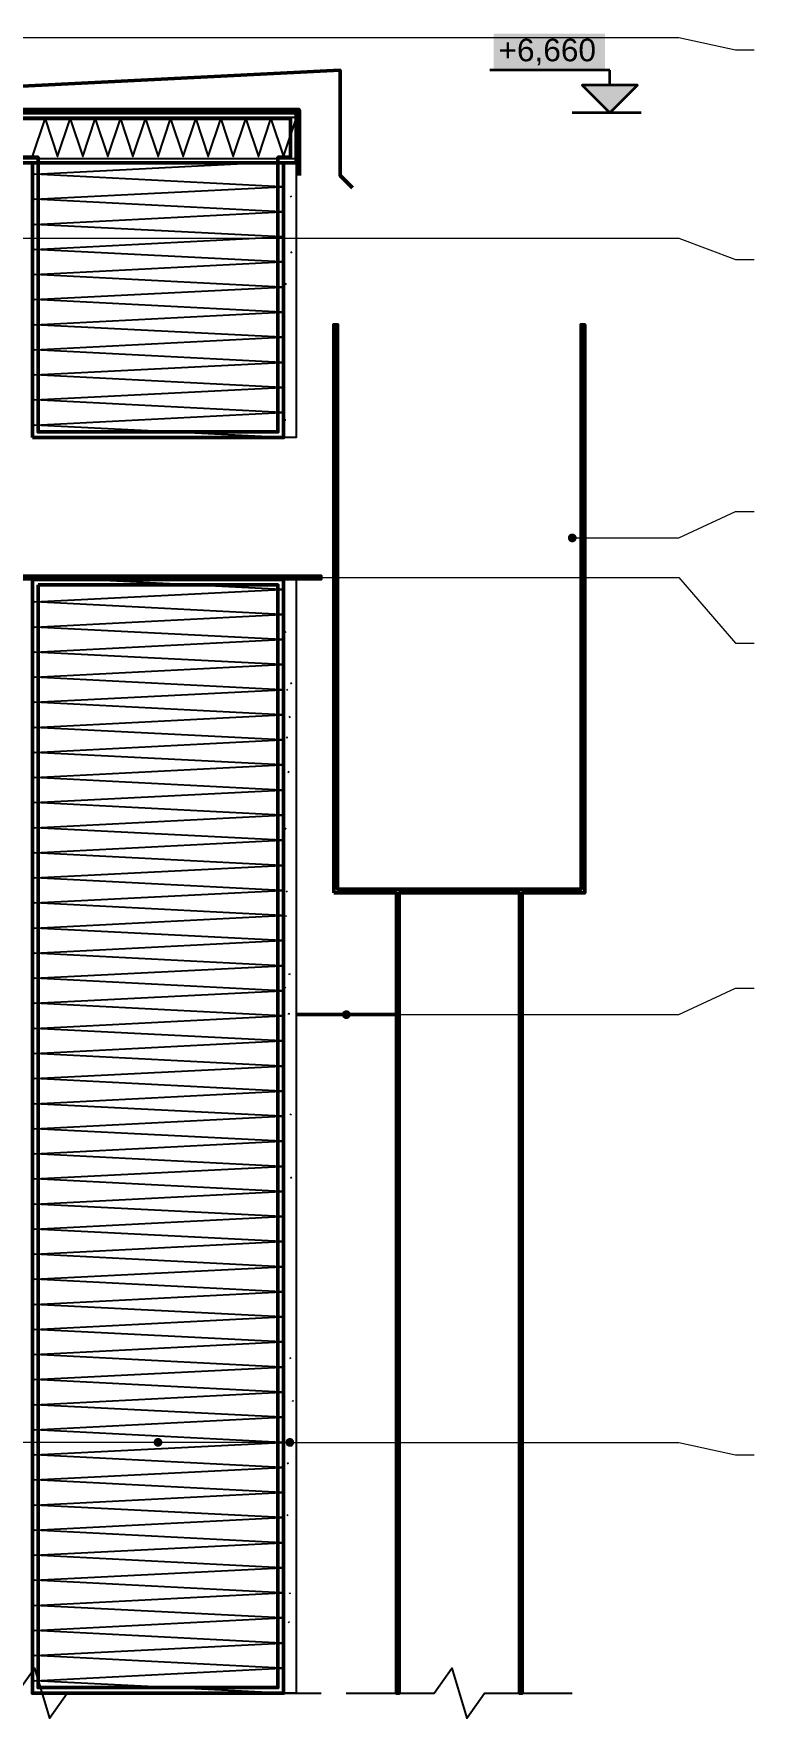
# Model space of a CAD drawing. Header units: metres. Extents: x -0.8 to 45.3, y -0.9 to 0.6.
# Drawn here: x 22.254 to 22.829, y -0.77 to 0.573 of the extents above; entities that cross this region are included whole.
import ezdxf

# ---------------------------------------------------------------- set-up
doc = ezdxf.new("R2010")
doc.units = ezdxf.units.M
doc.layers.add('A-DET-HYDRO', color=5, linetype='Continuous', lineweight=50, true_color=0x1565c0)
doc.layers.add('A-DET-IZOL', color=30, linetype='Continuous', lineweight=35, true_color=0xef6c00)
for name, color, linetype, lineweight in [('A-DET-OBROBKI', 7, 'Continuous', 35), ('A-DET-PRZERWA', 8, 'Continuous', 25), ('A-KRESKOWANIE', 8, 'Continuous', 18), ('A-MASKA', 7, 'Continuous', 18), ('A-OPISY', 2, 'Continuous', 25), ('A-RZEDNE', 1, 'Continuous', 25), ('A-SCIANY-IZOL', 4, 'Continuous', 35), ('A-SCIANY-KONSTR', 7, 'Continuous', 50), ('A-SCIANY-WYK', 8, 'Continuous', 18), ('A-WARSTWY', 8, 'Continuous', 25), ('A-WIDOK', 7, 'Continuous', 25), ('A-WYPELNIENIA', 9, 'Continuous', 18)]:
    doc.layers.add(name, color=color, linetype=linetype, lineweight=lineweight)
doc.styles.add('PL_ARIAL', font='arial.ttf')

msp = doc.modelspace()

# ---------------------------------------------------------------- hatches: boundary and pattern name
at = {"layer": 'A-MASKA', "true_color": 0xffffff}
msp.add_hatch(color=7, dxfattribs=at).paths.add_polyline_path([(22.6208, 0.543), (22.7095, 0.543), (22.7095, 0.573), (22.6208, 0.573)])
at = {"layer": 'A-OPISY', "true_color": 0x000000}
for points in [[(22.687, 0.171), (22.6869, 0.1719), (22.6865, 0.1728), (22.686, 0.1735), (22.6853, 0.174), (22.6844, 0.1744), (22.6835, 0.1745), (22.6826, 0.1744), (22.6818, 0.174), (22.681, 0.1735), (22.6805, 0.1728), (22.6801, 0.1719), (22.68, 0.171), (22.6801, 0.1701), (22.6805, 0.1693), (22.681, 0.1685), (22.6818, 0.168), (22.6826, 0.1676), (22.6835, 0.1675), (22.6844, 0.1676), (22.6853, 0.168), (22.686, 0.1685), (22.6865, 0.1693), (22.6869, 0.1701)], [(22.507, -0.209), (22.5069, -0.2081), (22.5065, -0.2072), (22.506, -0.2065), (22.5053, -0.206), (22.5044, -0.2056), (22.5035, -0.2055), (22.5026, -0.2056), (22.5018, -0.206), (22.501, -0.2065), (22.5005, -0.2072), (22.5001, -0.2081), (22.5, -0.209), (22.5001, -0.2099), (22.5005, -0.2107), (22.501, -0.2115), (22.5018, -0.212), (22.5026, -0.2124), (22.5035, -0.2125), (22.5044, -0.2124), (22.5053, -0.212), (22.506, -0.2115), (22.5065, -0.2107), (22.5069, -0.2099)], [(22.357, -0.55), (22.3569, -0.5491), (22.3565, -0.5483), (22.356, -0.5475), (22.3553, -0.547), (22.3544, -0.5466), (22.3535, -0.5465), (22.3526, -0.5466), (22.3518, -0.547), (22.351, -0.5475), (22.3505, -0.5483), (22.3501, -0.5491), (22.35, -0.55), (22.3501, -0.5509), (22.3505, -0.5518), (22.351, -0.5525), (22.3518, -0.553), (22.3526, -0.5534), (22.3535, -0.5535), (22.3544, -0.5534), (22.3553, -0.553), (22.356, -0.5525), (22.3565, -0.5518), (22.3569, -0.5509)], [(22.462, -0.55), (22.4619, -0.5491), (22.4615, -0.5483), (22.461, -0.5475), (22.4603, -0.547), (22.4594, -0.5466), (22.4585, -0.5465), (22.4576, -0.5466), (22.4568, -0.547), (22.456, -0.5475), (22.4555, -0.5483), (22.4551, -0.5491), (22.455, -0.55), (22.4551, -0.5509), (22.4555, -0.5518), (22.456, -0.5525), (22.4568, -0.553), (22.4576, -0.5534), (22.4585, -0.5535), (22.4594, -0.5534), (22.4603, -0.553), (22.461, -0.5525), (22.4615, -0.5518), (22.4619, -0.5509)]]:
    msp.add_hatch(color=7, dxfattribs=at).paths.add_polyline_path(points)
at = {"layer": 'A-RZEDNE', "true_color": 0x000000}
msp.add_hatch(color=7, dxfattribs=at).paths.add_polyline_path([(22.7135, 0.51), (22.7355, 0.532), (22.6915, 0.532)])
at = {"layer": 'A-WYPELNIENIA', "true_color": 0x000000}
for points in [[(22.4965, 0.341), (22.4965, -0.109), (22.4935, -0.109), (22.4935, 0.341)], [(22.6935, 0.341), (22.6935, -0.109), (22.6905, -0.109), (22.6905, 0.341)], [(22.6935, -0.109), (22.6935, -0.112), (22.6435, -0.112), (22.6415, -0.112), (22.5455, -0.112), (22.5435, -0.112), (22.4935, -0.112), (22.4935, -0.109)], [(22.5455, -0.75), (22.5435, -0.75), (22.5435, -0.112), (22.5455, -0.112)], [(22.6435, -0.112), (22.6435, -0.75), (22.6415, -0.75), (22.6415, -0.112)]]:
    msp.add_hatch(color=7, dxfattribs=at).paths.add_polyline_path(points)

# ---------------------------------------------------------------- linework, layer by layer
at = {"layer": 'A-DET-HYDRO', "linetype": 'Continuous', "lineweight": 70, "ltscale": 0.01, "true_color": 0x1565c0, "flags": 128}
msp.add_lwpolyline([(21.9715, 0.251), (21.9715, 0.512), (22.4655, 0.512), (22.4655, 0.46)], dxfattribs=at)
at = {"layer": 'A-DET-IZOL', "lineweight": 50, "ltscale": 0.01, "true_color": 0xef6c00}
for points in [[(21.978, 0.2555), (21.978, 0.5055), (22.459, 0.5055), (22.459, 0.4745), (22.449, 0.4745), (22.449, 0.2555), (22.258, 0.2555), (22.258, 0.4745), (22.069, 0.4745), (22.069, 0.2555)], [(22.258, 0.1335), (22.449, 0.1335), (22.449, -0.7455), (22.258, -0.7455)]]:
    msp.add_lwpolyline(points, close=True, dxfattribs=at)
at = {"layer": 'A-DET-OBROBKI', "lineweight": 50, "ltscale": 0.01, "true_color": 0x000000}
msp.add_lwpolyline([(21.9435, 0.44), (21.9435, 0.516), (22.4985, 0.5438), (22.4985, 0.46), (22.5085, 0.45)], dxfattribs=at)
at = {"layer": 'A-DET-PRZERWA', "lineweight": 25, "ltscale": 0.01, "true_color": 0x000000}
for points in [[(22.0385, -0.75), (22.241, -0.75), (22.255, -0.73), (22.267, -0.77), (22.281, -0.75), (22.4835, -0.75)], [(22.5035, -0.75), (22.5735, -0.75), (22.5875, -0.73), (22.5995, -0.77), (22.6135, -0.75), (22.6835, -0.75)]]:
    msp.add_lwpolyline(points, dxfattribs=at)
at = {"layer": 'A-KRESKOWANIE', "lineweight": 25, "ltscale": 0.01}
for points in [[(21.9735, 0.5065), (22.4635, 0.5065)], [(22.2535, 0.475), (22.2635, 0.505), (22.2735, 0.475), (22.2835, 0.505), (22.2935, 0.475), (22.3035, 0.505), (22.3135, 0.475), (22.3235, 0.505), (22.3335, 0.475), (22.3435, 0.505), (22.3535, 0.475), (22.3635, 0.505), (22.3735, 0.475), (22.3835, 0.505), (22.3935, 0.475), (22.4035, 0.505), (22.4135, 0.475), (22.4235, 0.505), (22.4335, 0.475), (22.4435, 0.505), (22.4535, 0.475), (22.4635, 0.505)], [(21.9735, 0.4735), (22.4635, 0.4735)], [(22.452, 0.251), (22.452, 0.251), (22.255, 0.261), (22.452, 0.271), (22.255, 0.281), (22.452, 0.291), (22.255, 0.301), (22.452, 0.311), (22.255, 0.321), (22.452, 0.331), (22.255, 0.341), (22.452, 0.351), (22.255, 0.361), (22.452, 0.371), (22.255, 0.381), (22.452, 0.391), (22.255, 0.401), (22.452, 0.411), (22.255, 0.421), (22.452, 0.431), (22.255, 0.441), (22.452, 0.451), (22.255, 0.461), (22.4323, 0.47)], [(22.4598, 0.4427), (22.4592, 0.4438)], [(22.4594, 0.3984), (22.4604, 0.3991)], [(22.455, 0.3729), (22.4555, 0.374)], [(22.4553, 0.2649), (22.4541, 0.265)], [(22.452, -0.75), (22.255, -0.74), (22.452, -0.73), (22.255, -0.72), (22.452, -0.71), (22.255, -0.7), (22.452, -0.69), (22.255, -0.68), (22.452, -0.67), (22.255, -0.66), (22.452, -0.65), (22.255, -0.64), (22.452, -0.63), (22.255, -0.62), (22.452, -0.61), (22.255, -0.6), (22.452, -0.59), (22.255, -0.58), (22.452, -0.57), (22.255, -0.56), (22.452, -0.55), (22.255, -0.54), (22.452, -0.53), (22.255, -0.52), (22.452, -0.51), (22.255, -0.5), (22.452, -0.49), (22.255, -0.48), (22.452, -0.47), (22.255, -0.46), (22.452, -0.45), (22.255, -0.44), (22.452, -0.43), (22.255, -0.42), (22.452, -0.41), (22.255, -0.4), (22.452, -0.39), (22.255, -0.38), (22.452, -0.37), (22.255, -0.36), (22.452, -0.35), (22.255, -0.34), (22.452, -0.33), (22.255, -0.32), (22.452, -0.31), (22.255, -0.3), (22.452, -0.29), (22.255, -0.28), (22.452, -0.27), (22.255, -0.26), (22.452, -0.25), (22.255, -0.24), (22.452, -0.23), (22.255, -0.22), (22.452, -0.21), (22.255, -0.2), (22.452, -0.19), (22.255, -0.18), (22.452, -0.17), (22.255, -0.16), (22.452, -0.15), (22.255, -0.14), (22.452, -0.13), (22.255, -0.12), (22.452, -0.11), (22.255, -0.1), (22.452, -0.09), (22.255, -0.08), (22.452, -0.07), (22.255, -0.06), (22.452, -0.05), (22.255, -0.04), (22.452, -0.03), (22.255, -0.02), (22.452, -0.01), (22.255, 0), (22.452, 0.01), (22.255, 0.02), (22.452, 0.03), (22.255, 0.04), (22.452, 0.05), (22.255, 0.06), (22.452, 0.07), (22.255, 0.08), (22.452, 0.09), (22.255, 0.1), (22.452, 0.11), (22.255, 0.12), (22.452, 0.13), (22.2944, 0.138)], [(22.2559, 0.138), (22.2589, 0.141)], [(22.2609, 0.138), (22.2639, 0.141)], [(22.2658, 0.138), (22.2688, 0.141)], [(22.2708, 0.138), (22.2738, 0.141)], [(22.2757, 0.138), (22.2787, 0.141)], [(22.2807, 0.138), (22.2837, 0.141)], [(22.2856, 0.138), (22.2886, 0.141)], [(22.2906, 0.138), (22.2936, 0.141)], [(22.2955, 0.138), (22.2985, 0.141)], [(22.3005, 0.138), (22.3035, 0.141)], [(22.3054, 0.138), (22.3084, 0.141)], [(22.3103, 0.138), (22.3133, 0.141)], [(22.3153, 0.138), (22.3183, 0.141)], [(22.3202, 0.138), (22.3232, 0.141)], [(22.3252, 0.138), (22.3282, 0.141)], [(22.3301, 0.138), (22.3331, 0.141)], [(22.3351, 0.138), (22.3381, 0.141)], [(22.34, 0.138), (22.343, 0.141)], [(22.345, 0.138), (22.348, 0.141)], [(22.3499, 0.138), (22.3529, 0.141)], [(22.3549, 0.138), (22.3579, 0.141)], [(22.3598, 0.138), (22.3628, 0.141)], [(22.3648, 0.138), (22.3678, 0.141)], [(22.3697, 0.138), (22.3727, 0.141)], [(22.3747, 0.138), (22.3777, 0.141)], [(22.3796, 0.138), (22.3826, 0.141)], [(22.3846, 0.138), (22.3876, 0.141)], [(22.3895, 0.138), (22.3925, 0.141)], [(22.3945, 0.138), (22.3975, 0.141)], [(22.3994, 0.138), (22.4024, 0.141)], [(22.4044, 0.138), (22.4074, 0.141)], [(22.4093, 0.138), (22.4123, 0.141)], [(22.4143, 0.138), (22.4173, 0.141)], [(22.4192, 0.138), (22.4222, 0.141)], [(22.4242, 0.138), (22.4272, 0.141)], [(22.4291, 0.138), (22.4321, 0.141)], [(22.4341, 0.138), (22.4371, 0.141)], [(22.439, 0.138), (22.442, 0.141)], [(22.444, 0.138), (22.447, 0.141)], [(22.4489, 0.138), (22.4519, 0.141)], [(22.4539, 0.138), (22.4569, 0.141)], [(22.4588, 0.138), (22.4618, 0.141)], [(22.4638, 0.138), (22.4668, 0.141)], [(22.4687, 0.138), (22.4717, 0.141)], [(22.4737, 0.138), (22.4767, 0.141)], [(22.4786, 0.138), (22.4816, 0.141)], [(22.4554, 0.0954), (22.4548, 0.0965)], [(22.459, 0.0549), (22.46, 0.0555)], [(22.456, 0.0496), (22.4569, 0.0504)], [(22.4587, 0.0277), (22.458, 0.0287)], [(22.4565, 0.0113), (22.4565, 0.0125)], [(22.458, -0.0161), (22.457, -0.0154)], [(22.4556, -0.0611), (22.4546, -0.0605)], [(22.4559, -0.1112), (22.4566, -0.1102)], [(22.4557, -0.1311), (22.4553, -0.13)], [(22.4553, -0.188), (22.4546, -0.187)], [(22.459, -0.1771), (22.4578, -0.1768)], [(22.4584, -0.2087), (22.4573, -0.2084)], [(22.459, -0.2893), (22.4595, -0.2882)], [(22.4591, -0.3392), (22.4601, -0.3385)], [(22.4594, -0.4834), (22.4589, -0.4823)], [(22.4609, -0.5175), (22.4611, -0.5163)], [(22.4604, -0.5529), (22.4592, -0.5528)], [(22.4565, -0.5668), (22.4575, -0.5662)], [(22.4572, -0.6087), (22.4563, -0.6078)], [(22.4589, -0.6711), (22.4586, -0.6699)], [(22.458, -0.694), (22.4575, -0.693)]]:
    msp.add_lwpolyline(points, dxfattribs=at)
at = {"layer": 'A-OPISY', "lineweight": 18, "ltscale": 0.01}
for points in [[(21.6385, 0.175), (21.6385, 0.57), (22.7685, 0.57), (22.8135, 0.5601), (22.8285, 0.5601)], [(22.1635, 0.41), (22.7685, 0.41), (22.8135, 0.3931), (22.8285, 0.3931)], [(22.6835, 0.171), (22.7685, 0.171), (22.8135, 0.1921), (22.8285, 0.1921)], [(21.8935, 0.1395), (22.7685, 0.1395), (22.8135, 0.0871), (22.8285, 0.0871)], [(22.5035, -0.209), (22.7685, -0.209), (22.8135, -0.1879), (22.8285, -0.1879)], [(22.4585, -0.55), (22.3535, -0.55), (22.1635, -0.55), (22.066, -0.55)], [(22.4585, -0.55), (22.7685, -0.55), (22.8135, -0.5599), (22.8285, -0.5599)]]:
    msp.add_lwpolyline(points, dxfattribs=at)
at = {"layer": 'A-RZEDNE', "lineweight": 35, "ltscale": 0.01}
for points in [[(22.7135, 0.544), (22.6178, 0.544)], [(22.7135, 0.532), (22.7135, 0.544)], [(22.7385, 0.51), (22.6835, 0.51)]]:
    msp.add_lwpolyline(points, dxfattribs=at)
msp.add_lwpolyline([(22.7135, 0.51), (22.7355, 0.532), (22.6915, 0.532)], close=True, dxfattribs=at)
at = {"layer": 'A-SCIANY-IZOL', "lineweight": 50, "ltscale": 0.01}
msp.add_lwpolyline([(21.9735, 0.51), (22.4635, 0.51), (22.4635, 0.51), (22.4635, 0.51), (22.4635, 0.47), (22.4635, 0.47), (22.4635, 0.47), (22.0735, 0.47)], dxfattribs=at)
for points in [[(22.2535, 0.251), (22.2535, 0.251), (22.2535, 0.47), (22.2535, 0.47), (22.2535, 0.47), (22.4535, 0.47), (22.4535, 0.47), (22.4535, 0.47), (22.4535, 0.251), (22.4535, 0.251), (22.4535, 0.251), (22.2535, 0.251)], [(22.2535, 0.138), (22.2535, 0.138), (22.2535, 0.138), (22.4535, 0.138), (22.4535, 0.138), (22.4535, 0.138), (22.4535, -0.75), (22.4535, -0.75), (22.4535, -0.75), (22.2535, -0.75), (22.2535, -0.75), (22.2535, -0.75)]]:
    msp.add_lwpolyline(points, close=True, dxfattribs=at)
at = {"layer": 'A-SCIANY-KONSTR', "lineweight": 50, "ltscale": 0.01}
msp.add_lwpolyline([(22.4935, -0.112), (22.4935, -0.112), (22.4935, 0.341), (22.4935, 0.341), (22.4935, 0.341), (22.4965, 0.341), (22.4965, 0.341), (22.4965, 0.341), (22.4965, -0.109), (22.4965, -0.109), (22.4965, -0.109), (22.4965, -0.109), (22.4965, -0.109), (22.4965, -0.109), (22.4965, -0.109), (22.4965, -0.109), (22.4965, -0.109), (22.4965, -0.109), (22.4965, -0.109), (22.4965, -0.109), (22.4965, -0.109), (22.4965, -0.109), (22.4965, -0.109), (22.4965, -0.109), (22.4965, -0.109), (22.6905, -0.109), (22.6905, -0.109), (22.6905, -0.109), (22.6905, -0.109), (22.6905, -0.109), (22.6905, -0.109), (22.6905, -0.109), (22.6905, -0.109), (22.6905, -0.109), (22.6905, -0.109), (22.6905, -0.109), (22.6905, -0.109), (22.6905, -0.109), (22.6905, -0.109), (22.6905, -0.109), (22.6905, -0.109), (22.6905, -0.109), (22.6905, 0.341), (22.6905, 0.341), (22.6905, 0.341), (22.6935, 0.341), (22.6935, 0.341), (22.6935, 0.341), (22.6935, -0.112), (22.6935, -0.112), (22.6935, -0.112), (22.6435, -0.112), (22.6435, -0.112), (22.6435, -0.112), (22.6435, -0.112), (22.6435, -0.112), (22.6435, -0.112), (22.6435, -0.112), (22.6435, -0.112), (22.6435, -0.112), (22.6435, -0.112), (22.6435, -0.112), (22.6435, -0.112), (22.6435, -0.112), (22.6435, -0.112), (22.6435, -0.112), (22.6435, -0.112), (22.6435, -0.112), (22.6435, -0.75), (22.6435, -0.75), (22.6435, -0.75), (22.6415, -0.75), (22.6415, -0.75), (22.6415, -0.75), (22.6415, -0.112), (22.6415, -0.112), (22.6415, -0.112), (22.6415, -0.112), (22.6415, -0.112), (22.6415, -0.112), (22.6415, -0.112), (22.6415, -0.112), (22.6415, -0.112), (22.6415, -0.112), (22.6415, -0.112), (22.6415, -0.112), (22.6415, -0.112), (22.6415, -0.112), (22.6415, -0.112), (22.6415, -0.112), (22.6415, -0.112), (22.5455, -0.112), (22.5455, -0.112), (22.5455, -0.112), (22.5455, -0.112), (22.5455, -0.112), (22.5455, -0.112), (22.5455, -0.112), (22.5455, -0.112), (22.5455, -0.112), (22.5455, -0.112), (22.5455, -0.112), (22.5455, -0.112), (22.5455, -0.112), (22.5455, -0.112), (22.5455, -0.112), (22.5455, -0.112), (22.5455, -0.112), (22.5455, -0.75), (22.5455, -0.75), (22.5455, -0.75), (22.5435, -0.75), (22.5435, -0.75), (22.5435, -0.75), (22.5435, -0.112), (22.5435, -0.112), (22.5435, -0.112), (22.5435, -0.112), (22.5435, -0.112), (22.5435, -0.112), (22.5435, -0.112), (22.5435, -0.112), (22.5435, -0.112), (22.5435, -0.112), (22.5435, -0.112), (22.5435, -0.112), (22.5435, -0.112), (22.5435, -0.112), (22.5435, -0.112), (22.5435, -0.112), (22.5435, -0.112), (22.4935, -0.112)], close=True, dxfattribs=at)
at = {"layer": 'A-SCIANY-WYK', "lineweight": 25, "ltscale": 0.01}
for points in [[(22.4535, 0.251), (22.4535, 0.251), (22.4535, 0.47), (22.4535, 0.47), (22.4535, 0.47), (22.4635, 0.47), (22.4635, 0.47), (22.4635, 0.47), (22.4635, 0.251), (22.4635, 0.251), (22.4635, 0.251), (22.4535, 0.251)], [(22.4535, 0.138), (22.4535, 0.138), (22.4535, 0.138), (22.4635, 0.138), (22.4635, 0.138), (22.4635, 0.138), (22.4635, -0.75), (22.4635, -0.75), (22.4635, -0.75), (22.4535, -0.75), (22.4535, -0.75), (22.4535, -0.75)]]:
    msp.add_lwpolyline(points, close=True, dxfattribs=at)
at = {"layer": 'A-WARSTWY', "lineweight": 35, "ltscale": 0.01}
msp.add_lwpolyline([(21.8535, 0.138), (21.8535, 0.138), (21.8535, 0.141), (21.8535, 0.141), (21.8535, 0.141), (22.4835, 0.141), (22.4835, 0.141), (22.4835, 0.141), (22.4835, 0.138), (22.4835, 0.138), (22.4835, 0.138), (21.8535, 0.138)], close=True, dxfattribs=at)
at = {"layer": 'A-WIDOK', "lineweight": 50, "ltscale": 0.01}
msp.add_lwpolyline([(22.4635, -0.209), (22.5435, -0.209)], dxfattribs=at)

# ---------------------------------------------------------------- texts
at = {"layer": 'A-RZEDNE', "style": 'PL_ARIAL'}
msp.add_text('+6,660', height=0.018, dxfattribs=at).set_placement((22.6248, 0.551))

doc.saveas('drawing.dxf')
